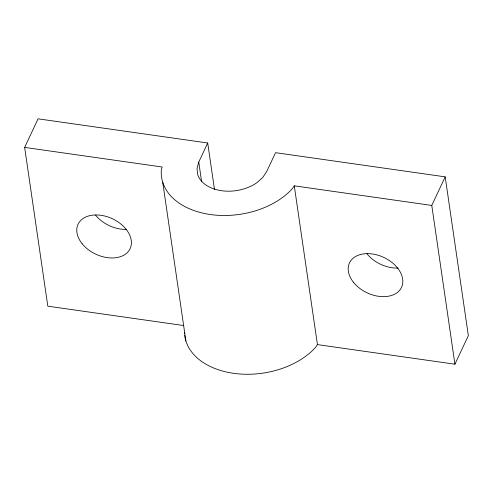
<?xml version="1.0" encoding="UTF-8"?>
<svg xmlns="http://www.w3.org/2000/svg" width="493" height="493" viewBox="0 0 493 493"><rect width="100%" height="100%" fill="white"/><g stroke="black" fill="none" stroke-linecap="round" stroke-linejoin="round"><path stroke-width="0.74" d="M183.79 325.559L47.815 306.178L24.65 147.401L38.066 118.819L207.701 143.001L198.759 162.055L197.021 168.384L197.711 174.608A35.927 23.997 -8.3 0 0 256.477 182.989L262.559 177.726L266.608 171.724L275.55 152.676L445.185 176.851L468.35 335.628L454.934 364.204L317.443 344.607L315.6 347.337A71.861 47.987 -8.3 0 1 238.242 373.854A71.861 47.987 -8.3 0 1 184.647 335.326M454.934 364.204L431.776 205.433L445.185 176.851M431.776 205.433L294.278 185.836L292.441 188.56A71.861 47.987 -8.3 0 1 210.326 214.523A71.861 47.987 -8.3 0 1 161.353 169.875L162.148 166.998L24.65 147.401M294.278 185.836L317.443 344.607M207.701 143.001L214.461 189.343M198.759 162.055L201.637 181.806M162.739 182.33L185.904 341.107M184.499 333.847A71.861 47.987 -8.3 0 1 184.419 332.362M126.769 229.368A28.742 19.572 25.1 0 1 95.537 215.114M398.184 268.056A28.742 19.572 25.1 0 1 366.952 253.803M353.543 282.384A28.742 19.572 25.1 0 0 400.55 289.083A28.742 19.572 25.1 0 0 372.412 253.981A28.742 19.572 25.1 0 0 353.543 282.384M82.121 243.696A28.742 19.572 25.1 0 0 129.135 250.395A28.742 19.572 25.1 0 0 100.997 215.293A28.742 19.572 25.1 0 0 82.121 243.696"/></g></svg>
